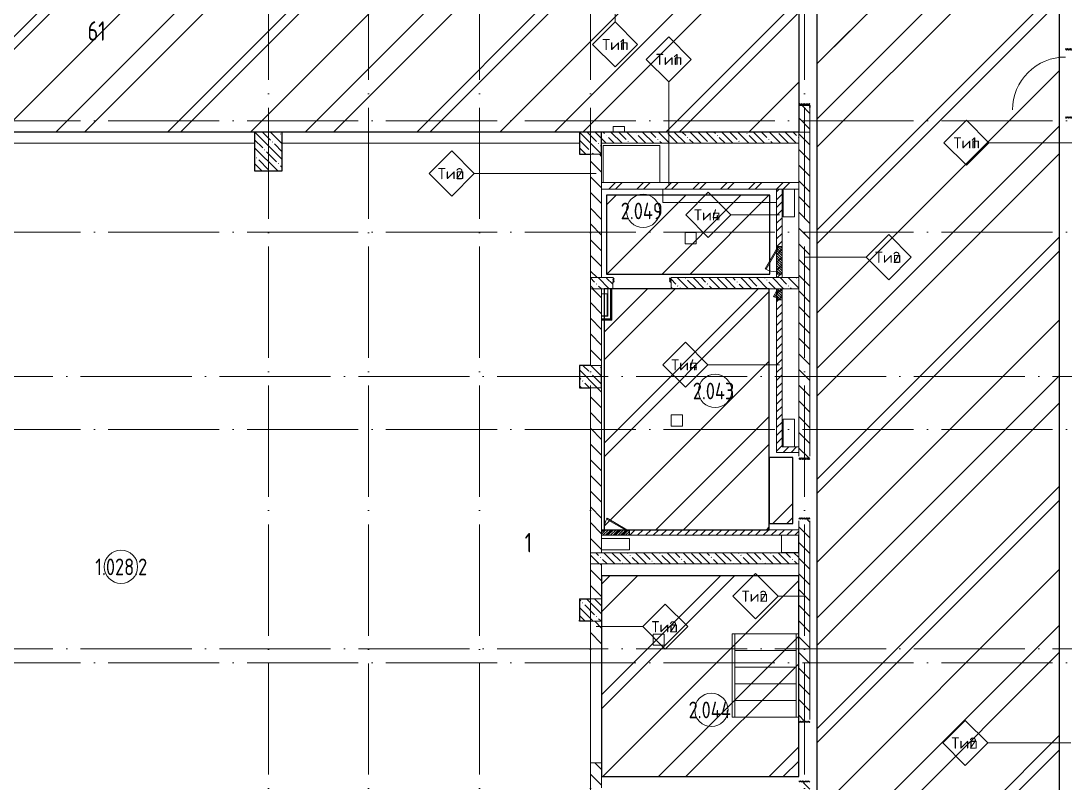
# Model space of a CAD drawing. Header units: millimetres. Extents: x -68946 to 690821, y -552984 to 293768.
# Drawn here: x 154953 to 173754, y -87375 to -73660 of the extents above; entities that cross this region are included whole.
import ezdxf

# ---------------------------------------------------------------- set-up
doc = ezdxf.new("R2010")
doc.units = ezdxf.units.MM
for name, pattern in [('ADSK_Линия сетки', [2500, 2000, -250, 0, -250]), ('ADSK_Невидимые', [500, 300, -200]), ('ADSK_Скрыто', [600, 300, -300])]:
    doc.linetypes.add(name, pattern=pattern)
for name, color, linetype, lineweight in [('1.2) Стяжка 6 вып.', 30, 'Continuous', 30), ('1.3) Звуко-изол           6 вып.', 90, 'Continuous', 30), ('1.4) Стяжка 6 вып.', 30, 'Continuous', 30), ('A-AREA-____-IDEN', 250, 'Continuous', 9), ('A-DETL-____-HDLN', 250, 'ADSK_Невидимые', 9), ('A-DETL-GENF-OTLN', 250, 'Continuous', 5), ('A-DOOR-____-MCUT', 250, 'Continuous', 5), ('A-DOOR-____-OTLN', 250, 'Continuous', 5), ('A-FLOR-____-OTLN', 250, 'Continuous', 9), ('A-WALL-____-IDEN', 250, 'Continuous', 9), ('A-WALL-____-MCUT', 250, 'Continuous', 13), ('A-WALL-____-PATT', 250, 'Continuous', 13), ('A-WALL-FNSH-MCUT', 250, 'Continuous', 13), ('G-____-____-SYMB', 250, 'ADSK_Скрыто', 9), ('I-WALL-____-OTLN', 250, 'Continuous', 9), ('S-COLS-____-MCUT', 250, 'Continuous', 25), ('S-COLS-____-OTLN', 250, 'Continuous', 9), ('S-GRID-____-OTLN', 250, 'Continuous', 9), ('S-STRS-____-OTLN', 250, 'Continuous', 5)]:
    doc.layers.add(name, color=color, linetype=linetype, lineweight=lineweight)
doc.styles.add('GOST Common_2', font='', dxfattribs={"width": 0.8, "height": 350})
doc.styles.add('ISOCPEUR', font='isocpeur.ttf', dxfattribs={"width": 0.8, "height": 100})
doc.styles.add('ISOCPEUR_3', font='isocpeur.ttf', dxfattribs={"height": 250})
doc.styles.get('GOST Common_2').set_extended_font_data('GOST Common')
pattern_1 = [(135, (28708.77, -120984.93), (-141.42136, -141.42136), [])]
pattern_2 = [(135, (1751.41, 164.685), (-14.14214, -14.14214), []), (225, (1751.41, 164.685), (14.14214, -14.14214), [])]
pattern_3 = [(45, (-371.384, 164.685), (-14.1421, 14.1421), []), (135, (-371.384, 164.685), (-14.1421, -14.1421), [])]
pattern_4 = [(135, (28708.77, -120984.93), (-142.5612, -142.5612), []), (135, (28851.33, -120984.93), (-142.5612, -142.5612), [252.016, -50.403, 3.353, -47.05])]
pattern_5 = [(45, (28708.77, -120984.93), (-70.71068, 70.71068), [])]
pattern_6 = [(45, (125, 0), (-22.6274, 22.6274), [])]

# ---------------------------------------------------------------- blocks, each defined once
blk = doc.blocks.new('Дверь_СКБ_1Ст_Фрамуга1 - Н_ВВ-9_1250x2600h_Лаборантская-42097379-АР1_Кладочный план 2 этажа С2и3')
at = {"layer": 'A-DOOR-____-OTLN'}
h = blk.add_hatch(dxfattribs=at)
h.set_pattern_fill('FP_9', color=256, style=0, pattern_type=2)
h.set_pattern_definition([(45, (-446.384, 164.685), (-14.1421, 14.1421), []), (135, (-446.384, 164.685), (-14.1421, -14.1421), [])])
h.paths.add_polyline_path([(-612, -100), (-587, -100), (-587, 100), (-612, 100)])
h = blk.add_hatch(dxfattribs=at)
h.set_pattern_fill('FP_8', color=256, style=0, pattern_type=2)
h.set_pattern_definition([(135, (1676.41, 164.685), (-14.14214, -14.14214), []), (225, (1676.41, 164.685), (14.14214, -14.14214), [])])
h.paths.add_polyline_path([(613, -100), (638, -100), (638, 100), (613, 100)])
at = {"layer": 'A-DOOR-____-OTLN', "color": 255}
blk.add_arc((-463, 100), 950, 360, 90, dxfattribs=at)
blk = doc.blocks.new('Дверь_СКБ_2Ст_Внутренняя1 - Н_ВВ-10_2_2200x2600h_Фрамуга сверху 2 EIW 15-42979487-АР1_Кладочный план 2 этажа С2и3')
at = {"layer": 'A-DOOR-____-OTLN'}
h = blk.add_hatch(dxfattribs=at)
h.set_pattern_fill('FP_7', color=256, style=0, pattern_type=2)
h.set_pattern_definition([(45, (-921.384, 164.685), (-14.1421, 14.1421), []), (135, (-921.384, 164.685), (-14.1421, -14.1421), [])])
h.paths.add_polyline_path([(-1062.5, 100), (-1087.5, 100), (-1087.5, -100), (-1062.5, -100)])
h = blk.add_hatch(dxfattribs=at)
h.set_pattern_fill('FP_6', color=256, style=0, pattern_type=2)
h.set_pattern_definition([(135, (1201.41, 164.685), (-14.1421, -14.1421), []), (225, (1201.41, 164.685), (14.1421, -14.1421), [])])
h.paths.add_polyline_path([(1112.5, -100), (1112.5, 100), (1087.5, 100), (1087.5, -100)])
blk = doc.blocks.new('Дверь_СКБ_1Ст_Внутренняя - Д-8_1л_1100x2100h_Кабинет директора_ Канцелярия_ Бухгалтерия_ Кабинеты заместителей директора_ Кабинет организатора внеклассной и внешкольной работы-42637167-АР1_Кладочный план 2 этажа С2и3')
at = {"layer": 'A-DOOR-____-OTLN'}
h = blk.add_hatch(dxfattribs=at)
h.set_pattern_fill('FP_20', color=256, style=0, pattern_type=2)
h.set_pattern_definition(pattern_3)
h.paths.add_polyline_path([(-512.5, 100), (-537.5, 100), (-537.5, -100), (-512.5, -100)])
h = blk.add_hatch(dxfattribs=at)
h.set_pattern_fill('FP_19', color=256, style=0, pattern_type=2)
h.set_pattern_definition(pattern_2)
h.paths.add_polyline_path([(562.5, -100), (562.5, 100), (537.5, 100), (537.5, -100)])
blk = doc.blocks.new('Дверь_СКБ_1Ст_Внутренняя - Д-3л_1100x2100h_С_У_ Душ-42631068-АР1_Кладочный план 2 этажа С2и3')
at = {"layer": 'A-DOOR-____-OTLN'}
h = blk.add_hatch(dxfattribs=at)
h.set_pattern_fill('FP_20', color=256, style=0, pattern_type=2)
h.set_pattern_definition(pattern_3)
h.paths.add_polyline_path([(-512.5, 100), (-537.5, 100), (-537.5, -100), (-512.5, -100)])
h = blk.add_hatch(dxfattribs=at)
h.set_pattern_fill('FP_19', color=256, style=0, pattern_type=2)
h.set_pattern_definition(pattern_2)
h.paths.add_polyline_path([(562.5, -100), (562.5, 100), (537.5, 100), (537.5, -100)])
blk = doc.blocks.new('Дверь_СКБ_1Ст - Д-19п_1050x2100h_С_У персонала_ ПУИ-39094330-АР1_Кладочный план 2 этажа С2и3')
at = {"layer": 'A-DOOR-____-OTLN'}
h = blk.add_hatch(dxfattribs=at)
h.set_pattern_fill('FP_26', color=256, style=0, pattern_type=2)
h.set_pattern_definition([(45, (-346.384, 164.685), (-14.1421, 14.1421), []), (135, (-346.384, 164.685), (-14.1421, -14.1421), [])])
h.paths.add_polyline_path([(-487.5, 20), (-487.5, 100), (-512.5, 100), (-512.5, 20)])
h = blk.add_hatch(dxfattribs=at)
h.set_pattern_fill('FP_25', color=256, style=0, pattern_type=2)
h.set_pattern_definition([(135, (1776.41, 164.685), (-14.14214, -14.14214), []), (225, (1776.41, 164.685), (14.14214, -14.14214), [])])
h.paths.add_polyline_path([(537.5, 20), (537.5, 100), (512.5, 100), (512.5, 20)])
blk = doc.blocks.new('BSC_Колонна _Прямоугольная - 500x700-V33-АР1_Кладочный план 2 этажа С2и3')
at = {"layer": 'S-COLS-____-OTLN', "lineweight": 5}
h = blk.add_hatch(dxfattribs=at)
h.set_pattern_fill('FP_75', color=256, style=0, pattern_type=2)
h.set_pattern_definition([(135, (-130699.98, -44975), (-142.56192, -142.56192), []), (135, (-130557.42, -44975), (-142.56192, -142.56192), [252.016, -50.403, 3.353, -47.05])])
h.paths.add_polyline_path([(-250, -350), (250, -350), (250, 350), (-250, 350), (-250, -129)])
at = {"layer": 'S-COLS-____-MCUT'}
for p, q in [((250, 350), (-250, 350)), ((-250, 350), (-250, -350)), ((250, -350), (250, 350)), ((-250, -350), (250, -350))]:
    blk.add_line(p, q, dxfattribs=at)
blk = doc.blocks.new('ADSK_КолоннаНесущая_Швеллер_Гнутый_ГОСТ 8278-83 - 200х50х4_таб_1 2-V46-АР1_Кладочный план 2 этажа С2и3')
at = {"layer": 'S-COLS-____-MCUT'}
for p, q in [((-6, -90), (-6, 90)), ((0, 96), (40, 96)), ((40, 100), (20, 100)), ((40, 96), (40, 100)), ((40, -96), (0, -96)), ((20, -100), (40, -100)), ((40, -100), (40, -96))]:
    blk.add_line(p, q, dxfattribs=at)
for centre, radius, start, end in [((0, 90), 10, 90, 179.9936), ((0, 90), 6, 90, 180), ((0, -90), 10, 180.0064, 270), ((0, -90), 6, 180, 270)]:
    blk.add_arc(centre, radius, start, end, dxfattribs=at)
blk = doc.blocks.new('АР_Люк - ЛРС_ВК_500х400_наружный_NCS S 1000-N-42736189-АР1_Кладочный план 2 этажа С2и3')
at = {"layer": 'A-DOOR-____-OTLN'}
h = blk.add_hatch(dxfattribs=at)
h.set_pattern_fill('FP_88', color=256, style=0, pattern_type=2)
h.set_pattern_definition(pattern_6)
h.paths.add_polyline_path([(375, 50), (-125, 50), (-125, -50), (375, -50)])
at = {"layer": 'A-DETL-GENF-OTLN'}
for p, q in [((375, 50), (-125, 50)), ((-125, 50), (-125, -50)), ((375, -50), (375, 50)), ((-125, -50), (375, -50))]:
    blk.add_line(p, q, dxfattribs=at)
at = {"layer": 'A-DOOR-____-MCUT'}
for p, q in [((-25, 255), (-35, 238)), ((-35, 238), (320, 33)), ((330, 50), (-25, 255)), ((-80, 50), (-115, 50)), ((-115, 50), (-115, 30)), ((-115, 30), (-80, 30)), ((-80, 30), (-80, 50)), ((320, 33), (330, 50)), ((365, 50), (330, 50)), ((330, 50), (330, 30)), ((330, 30), (365, 30)), ((365, 30), (365, 50))]:
    blk.add_line(p, q, dxfattribs=at)
blk.add_arc((330, 50), 410, 150, 180, dxfattribs=at)
blk = doc.blocks.new('АР_Люк - ЛРС_ВК_200х200_внутренний_RAL 9006-42740955-АР1_Кладочный план 2 этажа С2и3')
at = {"layer": 'A-DOOR-____-OTLN'}
h = blk.add_hatch(dxfattribs=at)
h.set_pattern_fill('FP_88', color=256, style=0, pattern_type=2)
h.set_pattern_definition(pattern_6)
h.paths.add_polyline_path([(25, -50), (225, -50), (225, 50), (25, 50)])
at = {"layer": 'A-DETL-GENF-OTLN'}
for p, q in [((225, 50), (25, 50)), ((25, 50), (25, -50)), ((225, -50), (225, 50)), ((25, -50), (225, -50))]:
    blk.add_line(p, q, dxfattribs=at)
at = {"layer": 'A-DOOR-____-MCUT'}
for p, q in [((70, 50), (35, 50)), ((35, 50), (35, 30)), ((35, 30), (70, 30)), ((70, 30), (70, 50)), ((85, 105), (75, 88)), ((75, 88), (170, 33)), ((180, 50), (85, 105)), ((170, 33), (180, 50)), ((215, 50), (180, 50)), ((180, 50), (180, 30)), ((180, 30), (215, 30)), ((215, 30), (215, 50))]:
    blk.add_line(p, q, dxfattribs=at)
blk.add_arc((180, 50), 110, 150, 180, dxfattribs=at)
blk = doc.blocks.new('AAR_СКБ_Марка_Помещения_мал - Номер-28977439-АР1_Кладочный план 2 этажа С2и3')
at = {"layer": 'A-AREA-____-IDEN'}
blk.add_circle((-0.03, 0), 3, dxfattribs=at)
blk = doc.blocks.new('ADSK_Марка_Стена - Типоразмер_ADSK_Марка-30564887-АР1_Кладочный план 2 этажа С2и3')
at = {"layer": 'A-WALL-____-IDEN'}
for p, q in [((-0.16, 4.37), (-4.21, 0.31)), ((3.9, 0.31), (-0.16, 4.37)), ((-4.21, 0.31), (-0.16, -3.74)), ((-0.16, -3.74), (3.9, 0.31))]:
    blk.add_line(p, q, dxfattribs=at)

msp = doc.modelspace()

# ---------------------------------------------------------------- hatches: boundary and pattern name
at = {"layer": '1.2) Стяжка 6 вып.', "lineweight": 30}
h = msp.add_hatch(dxfattribs=at)
h.set_pattern_fill('ANSI31', color=256, scale=333)
h.paths.add_polyline_path([(169291.2284, -96259.1767), (165508.7722, -96259.1767), (165508.7722, -93602.6434), (169291.2284, -93602.6434), (169291.2284, -62334.9342), (173645.6397, -62334.9342), (173645.6397, -120759.9342), (169291.2284, -120759.9342), (169291.2284, -110384.8106), (165558.7722, -110384.8106), (165558.7722, -108329.9376), (169291.2284, -108329.9376)])
h = msp.add_hatch(dxfattribs=at)
h.set_pattern_fill('ANSI31', color=256, scale=333)
h.paths.add_polyline_path([(155629.7509, -71934.9336), (168958.7722, -71934.9336), (168958.7722, -75659.9657), (147230.0103, -75659.9657), (147230.0103, -84239.859), (138028.7728, -84239.859), (138028.7728, -71934.9336), (147230.0103, -71934.9336), (152858.7718, -71934.9336), (152858.7718, -66214.9336), (155629.7509, -66214.9336)])
h = msp.add_hatch(dxfattribs=at)
h.set_pattern_fill('ANSI31', color=256, scale=333)
h.paths.add_polyline_path([(165498.0394, -78214.2718), (168435.3416, -78214.2718), (168435.3416, -76797.2565), (165498.0394, -76797.2565)], flags=17)
h = msp.add_hatch(dxfattribs=at)
h.set_pattern_fill('ANSI31', color=256, scale=333)
h.paths.add_polyline_path([(165453.7722, -82814.9859), (168425.5463, -82814.9859), (168425.5463, -78479.9336), (165453.7722, -78479.9336)], flags=17)
h = msp.add_hatch(dxfattribs=at)
h.set_pattern_fill('ANSI31', color=256, scale=333)
h.paths.add_polyline_path([(168425.5463, -82702.7952), (168851.6325, -82702.7952), (168851.6325, -81518.6086), (168425.5463, -81518.6086)], flags=17)
h = msp.add_hatch(dxfattribs=at)
h.set_pattern_fill('ANSI31', color=256, scale=333)
h.paths.add_polyline_path([(165408.7722, -87258.737), (168958.7722, -87258.737), (168958.7722, -83647.8025), (165408.7722, -83647.8025)])
at = {"layer": '1.3) Звуко-изол           6 вып.', "lineweight": 30}
h = msp.add_hatch(dxfattribs=at)
h.set_pattern_fill('ANSI31', color=256, scale=500)
h.paths.add_polyline_path([(169291.2284, -96259.1767), (165508.7722, -96259.1767), (165508.7722, -93602.6434), (169291.2284, -93602.6434), (169291.2284, -62334.9342), (173645.6397, -62334.9342), (173645.6397, -120759.9342), (169291.2284, -120759.9342), (169291.2284, -110384.8106), (165558.7722, -110384.8106), (165558.7722, -108329.9376), (169291.2284, -108329.9376)])
h = msp.add_hatch(dxfattribs=at)
h.set_pattern_fill('ANSI31', color=256, scale=500)
h.paths.add_polyline_path([(155629.7509, -71934.9336), (168958.7722, -71934.9336), (168958.7722, -75659.9657), (147230.0103, -75659.9657), (147230.0103, -84239.859), (138028.7728, -84239.859), (138028.7728, -71934.9336), (147230.0103, -71934.9336), (152858.7718, -71934.9336), (152858.7718, -66214.9336), (155629.7509, -66214.9336)])
h = msp.add_hatch(dxfattribs=at)
h.set_pattern_fill('ANSI31', color=256, scale=500)
h.paths.add_polyline_path([(165498.0394, -78214.2718), (168435.3416, -78214.2718), (168435.3416, -76797.2565), (165498.0394, -76797.2565)], flags=17)
h = msp.add_hatch(dxfattribs=at)
h.set_pattern_fill('ANSI31', color=256, scale=500)
h.paths.add_polyline_path([(165453.7722, -82814.9859), (168425.5463, -82814.9859), (168425.5463, -78479.9336), (165453.7722, -78479.9336)], flags=17)
h = msp.add_hatch(dxfattribs=at)
h.set_pattern_fill('ANSI31', color=256, scale=500)
h.paths.add_polyline_path([(168425.5463, -82702.7952), (168851.6325, -82702.7952), (168851.6325, -81518.6086), (168425.5463, -81518.6086)], flags=17)
h = msp.add_hatch(dxfattribs=at)
h.set_pattern_fill('ANSI31', color=256, scale=500)
h.paths.add_polyline_path([(165408.7722, -87258.737), (168958.7722, -87258.737), (168958.7722, -83647.8025), (165408.7722, -83647.8025)])
at = {"layer": '1.4) Стяжка 6 вып.', "lineweight": 30}
h = msp.add_hatch(dxfattribs=at)
h.set_pattern_fill('ANSI32', color=256, scale=333)
h.paths.add_polyline_path([(169291.2284, -96259.1767), (165508.7722, -96259.1767), (165508.7722, -93602.6434), (169291.2284, -93602.6434), (169291.2284, -62334.9342), (173645.6397, -62334.9342), (173645.6397, -120759.9342), (169291.2284, -120759.9342), (169291.2284, -110384.8106), (165558.7722, -110384.8106), (165558.7722, -108329.9376), (169291.2284, -108329.9376)])
h = msp.add_hatch(dxfattribs=at)
h.set_pattern_fill('ANSI32', color=256, scale=333)
h.paths.add_polyline_path([(155629.7509, -71934.9336), (168958.7722, -71934.9336), (168958.7722, -75659.9657), (147230.0103, -75659.9657), (147230.0103, -84239.859), (138028.7728, -84239.859), (138028.7728, -71934.9336), (147230.0103, -71934.9336), (152858.7718, -71934.9336), (152858.7718, -66214.9336), (155629.7509, -66214.9336)])
h = msp.add_hatch(dxfattribs=at)
h.set_pattern_fill('ANSI31', color=256, scale=333)
h.paths.add_polyline_path([(165498.0394, -78214.2718), (168435.3416, -78214.2718), (168435.3416, -76797.2565), (165498.0394, -76797.2565)], flags=17)
h = msp.add_hatch(dxfattribs=at)
h.set_pattern_fill('ANSI32', color=256, scale=333)
h.paths.add_polyline_path([(165453.7722, -82814.9859), (168425.5463, -82814.9859), (168425.5463, -78479.9336), (165453.7722, -78479.9336)], flags=17)
h = msp.add_hatch(dxfattribs=at)
h.set_pattern_fill('ANSI32', color=256, scale=333)
h.paths.add_polyline_path([(168425.5463, -82702.7952), (168851.6325, -82702.7952), (168851.6325, -81518.6086), (168425.5463, -81518.6086)], flags=17)
h = msp.add_hatch(dxfattribs=at)
h.set_pattern_fill('ANSI32', color=256, scale=333)
h.paths.add_polyline_path([(165408.7722, -87258.737), (168958.7722, -87258.737), (168958.7722, -83647.8025), (165408.7722, -83647.8025)])
at = {"layer": 'A-WALL-____-PATT', "lineweight": 15}
h = msp.add_hatch(dxfattribs=at)
h.set_pattern_fill('FP_1', color=256, style=0, pattern_type=2)
h.set_pattern_definition(pattern_1)
h.paths.add_polyline_path([(169158.7722, -75659.9657), (169158.7722, -75169.9347), (168958.7722, -75169.9347), (168958.7722, -75659.9657)])
h.paths.add_polyline_path([(168958.7722, -72969.9347), (169158.7722, -72969.9347), (169158.7722, -72499.4336), (168958.7722, -72499.4336), (168958.7722, -72939.9347)])
h = msp.add_hatch(dxfattribs=at)
h.set_pattern_fill('FP_40', color=256, style=0, pattern_type=2)
h.set_pattern_definition(pattern_4)
h.paths.add_polyline_path([(168872.6127, -75859.9657), (168958.7722, -75859.9657), (168958.7722, -75659.9657), (165408.7722, -75659.9657), (165408.7722, -75859.9657), (168516.4945, -75859.9657)])
h = msp.add_hatch(dxfattribs=at)
h.set_pattern_fill('FP_1', color=256, style=0, pattern_type=2)
h.set_pattern_definition(pattern_1)
h.paths.add_polyline_path([(169038.7722, -87659.9663), (169158.7722, -87659.9663), (169158.7722, -87359.9663), (168958.7722, -87359.9663), (168958.7722, -87659.9663)])
h.paths.add_polyline_path([(169158.7722, -86259.9663), (169158.7722, -82624.9351), (168958.7722, -82624.9351), (168958.7722, -86259.9663)])
h.paths.add_polyline_path([(169158.7722, -81524.9351), (169158.7722, -75659.9657), (168958.7722, -75659.9657), (168958.7722, -81524.9351)])
h = msp.add_hatch(dxfattribs=at)
h.set_pattern_fill('FP_1', color=256, style=0, pattern_type=2)
h.set_pattern_definition(pattern_1)
h.paths.add_polyline_path([(165208.7722, -78279.9336), (165408.7722, -78279.9336), (165408.7722, -76059.9342), (165208.7722, -76059.9342), (165208.7722, -78154.8494)])
h = msp.add_hatch(dxfattribs=at)
h.set_pattern_fill('FP_12', color=256, style=0, pattern_type=2)
h.set_pattern_definition([(45, (28708.77, -120984.93), (-251.4472, 251.4472), []), (45, (28708.77, -120603.93), (-251.4472, 251.4472), [])])
h.paths.add_polyline_path([(168658.7722, -76686.9347), (168958.7722, -76686.9347), (168958.7722, -76566.9347), (165408.7722, -76566.9347), (165408.7722, -76686.9347), (168558.7722, -76686.9347)])
h = msp.add_hatch(dxfattribs=at)
h.set_pattern_fill('FP_16', color=94, style=0, pattern_type=2)
h.set_pattern_definition(pattern_5)
h.paths.add_polyline_path([(168558.7722, -78279.9336), (168658.7722, -78279.9336), (168658.7722, -76686.9347), (168558.7722, -76686.9347), (168558.7722, -77729.9336), (168578.7722, -77729.9336), (168578.7722, -77764.9336), (168558.7722, -77764.9336), (168576.0928, -77774.9336), (168558.7722, -77804.9336), (168558.7722, -78174.9336), (168578.7722, -78174.9336), (168578.7722, -78209.9336), (168558.7722, -78209.9336), (168558.7722, -78219.9336)])
h = msp.add_hatch(dxfattribs=at)
h.set_pattern_fill('FP_40', color=256, style=0, pattern_type=2)
h.set_pattern_definition(pattern_4)
h.paths.add_polyline_path([(167804.2581, -78479.9336), (168958.7722, -78479.9336), (168958.7722, -78279.9336), (166658.7722, -78279.9336), (166658.7722, -78479.9336)])
h.paths.add_polyline_path([(165608.7722, -78479.9336), (165608.7722, -78279.9336), (165208.7722, -78279.9336), (165208.7722, -78479.9336)])
h = msp.add_hatch(dxfattribs=at)
h.set_pattern_fill('FP_1', color=256, style=0, pattern_type=2)
h.set_pattern_definition(pattern_1)
h.paths.add_polyline_path([(165408.7722, -83229.7833), (165408.7722, -80259.9342), (165208.7722, -80259.9342), (165208.7722, -83229.7833)])
h.paths.add_polyline_path([(165408.7722, -79859.9342), (165408.7722, -78479.9336), (165208.7722, -78479.9336), (165208.7722, -79859.9342)])
h = msp.add_hatch(dxfattribs=at)
h.set_pattern_fill('FP_16', color=94, style=0, pattern_type=2)
h.set_pattern_definition(pattern_5)
h.paths.add_polyline_path([(168658.7722, -81324.9351), (168658.7722, -78479.9336), (168558.7722, -78479.9336), (168558.7722, -78489.9336), (168578.7722, -78489.9336), (168578.7722, -78524.9336), (168558.7722, -78524.9336), (168576.0928, -78534.9336), (168558.7722, -78564.9336), (168558.7722, -78634.9336), (168578.7722, -78634.9336), (168578.7722, -78669.9336), (168558.7722, -78669.9336), (168558.7722, -81324.9351)])
h = msp.add_hatch(dxfattribs=at)
h.set_pattern_fill('FP_16', color=94, style=0, pattern_type=2)
h.set_pattern_definition(pattern_5)
h.paths.add_polyline_path([(168558.7722, -81424.9351), (168958.7722, -81424.9351), (168958.7722, -81324.9351), (168558.7722, -81324.9351)])
h = msp.add_hatch(dxfattribs=at)
h.set_pattern_fill('FP_16', color=94, style=0, pattern_type=2)
h.set_pattern_definition(pattern_5)
h.paths.add_polyline_path([(165418.7722, -82914.9859), (168958.7722, -82914.9859), (168958.7722, -82814.9859), (165898.7722, -82814.9859), (165898.7722, -82834.9859), (165863.7722, -82834.9859), (165863.7722, -82814.9859), (165853.7722, -82832.3064), (165823.7722, -82814.9859), (165453.7722, -82814.9859), (165453.7722, -82834.9859), (165418.7722, -82834.9859), (165418.7722, -82814.9859), (165408.7722, -82814.9859), (165408.7722, -82914.9859)])
h = msp.add_hatch(dxfattribs=at)
h.set_pattern_fill('FP_40', color=256, style=0, pattern_type=2)
h.set_pattern_definition(pattern_4)
h.paths.add_polyline_path([(165208.7722, -83429.7833), (168958.7722, -83429.7833), (168958.7722, -83229.7833), (165208.7722, -83229.7833)])
h = msp.add_hatch(dxfattribs=at)
h.set_pattern_fill('FP_1', color=256, style=0, pattern_type=2)
h.set_pattern_definition(pattern_1)
h.paths.add_polyline_path([(165208.7722, -84059.9342), (165408.7722, -84059.9342), (165408.7722, -83429.7833), (165208.7722, -83429.7833)])
h = msp.add_hatch(dxfattribs=at)
h.set_pattern_fill('FP_1', color=256, style=0, pattern_type=2)
h.set_pattern_definition(pattern_1)
h.paths.add_polyline_path([(165208.7722, -87459.9663), (165408.7722, -87459.9663), (165408.7722, -87009.7833), (165208.7722, -87009.7833)])
h.paths.add_polyline_path([(165408.7722, -84959.7833), (165408.7722, -84459.9342), (165208.7722, -84459.9342), (165208.7722, -84959.7833)])
at = {"layer": 'S-COLS-____-OTLN', "lineweight": 5}
h = msp.add_hatch(dxfattribs=at)
h.set_pattern_fill('FP_40', color=256, style=0, pattern_type=2)
h.set_pattern_definition(pattern_4)
h.paths.add_polyline_path([(165008.7503, -76059.9342), (165408.7503, -76059.9342), (165408.7503, -75659.9342), (165008.7503, -75659.9342)])
h = msp.add_hatch(dxfattribs=at)
h.set_pattern_fill('FP_40', color=256, style=0, pattern_type=2)
h.set_pattern_definition(pattern_4)
h.paths.add_polyline_path([(165408.7503, -80259.9342), (165408.7503, -79859.9342), (165008.7503, -79859.9342), (165008.7503, -80259.9342), (165208.7722, -80259.9342)])
h = msp.add_hatch(dxfattribs=at)
h.set_pattern_fill('FP_40', color=256, style=0, pattern_type=2)
h.set_pattern_definition(pattern_4)
h.paths.add_polyline_path([(165008.7503, -84444.6256), (165408.7503, -84444.6256), (165408.7503, -84059.9342), (165008.7503, -84059.9342), (165008.7503, -84202.7926)])
h = msp.add_hatch(dxfattribs=at)
h.set_pattern_fill('FP_40', color=256, style=0, pattern_type=2)
h.set_pattern_definition(pattern_4)
h.paths.add_polyline_path([(165208.7722, -84459.9342), (165408.7503, -84459.9342), (165408.7503, -84444.6256), (165008.7503, -84444.6256), (165008.7503, -84459.9342)])

# ---------------------------------------------------------------- linework, layer by layer
at = {"layer": '1.2) Стяжка 6 вып.', "lineweight": 30}
for points in [[(169291.2284, -110384.8106), (165558.7722, -110384.8106), (165558.7722, -108329.9376), (169291.2284, -108329.9376), (169291.2284, -96259.1767), (165508.7722, -96259.1767), (165508.7722, -93602.6434), (169291.2284, -93602.6434), (169291.2284, -62334.9342), (173645.6397, -62334.9342), (173645.6397, -120759.9342), (169291.2284, -120759.9342)], [(155629.7509, -71934.9336), (168958.7722, -71934.9336), (168958.7722, -75659.9657), (147230.0103, -75659.9657), (147230.0103, -84239.859), (138028.7728, -84239.859), (138028.7728, -71934.9336), (147230.0103, -71934.9336), (152858.7718, -71934.9336), (152858.7718, -66214.9336), (155629.7509, -66214.9336)], [(165498.0394, -78214.2718), (168435.3416, -78214.2718), (168435.3416, -76797.2565), (165498.0394, -76797.2565)], [(165453.7722, -82814.9859), (168425.5463, -82814.9859), (168425.5463, -78479.9336), (165453.7722, -78479.9336)], [(168425.5463, -82702.7952), (168851.6325, -82702.7952), (168851.6325, -81518.6086), (168425.5463, -81518.6086)], [(165408.7722, -87258.737), (168958.7722, -87258.737), (168958.7722, -83647.8025), (165408.7722, -83647.8025)]]:
    msp.add_lwpolyline(points, close=True, dxfattribs=at)
at = {"layer": 'A-DETL-____-HDLN'}
for p, q in [((166333.7722, -84894.9342), (166333.7722, -84694.9342)), ((166333.7722, -84694.9342), (166533.7722, -84694.9342)), ((166533.7722, -84694.9342), (166533.7722, -84894.9342)), ((166533.7722, -84894.9342), (166333.7722, -84894.9342))]:
    msp.add_line(p, q, dxfattribs=at)
at = {"layer": 'A-FLOR-____-OTLN'}
for p, q in [((165618.7732, -75659.9342), (165618.7732, -75559.9342)), ((165618.7732, -75559.9342), (165818.7732, -75559.9342)), ((165818.7732, -75559.9342), (165818.7732, -75659.9342)), ((153658.7503, -75859.9663), (159158.7503, -75859.9663)), ((159658.7503, -75859.9663), (165008.7503, -75859.9663)), ((165435.5008, -76566.9347), (165435.5008, -75899.9859)), ((165435.5008, -75899.9859), (166455.5008, -75899.9859)), ((166455.5008, -75899.9859), (166455.5008, -76566.9347)), ((166513.7454, -76926.9347), (166513.7454, -76686.9347)), ((168678.7509, -77186.9347), (168678.7509, -76686.9347)), ((168878.7509, -76686.9347), (168878.7509, -77186.9347)), ((168558.7722, -76926.9347), (166513.7454, -76926.9347)), ((168878.7509, -77186.9347), (168678.7509, -77186.9347)), ((166913.7722, -77669.9342), (166913.7722, -77469.9342)), ((166913.7722, -77469.9342), (167113.7722, -77469.9342)), ((167113.7722, -77469.9342), (167113.7722, -77669.9342)), ((167113.7722, -77669.9342), (166913.7722, -77669.9342)), ((165408.7732, -78569.9342), (165508.7732, -78569.9342)), ((165508.7732, -78569.9342), (165508.7732, -78969.9342)), ((165508.7732, -78969.9342), (165408.7732, -78969.9342)), ((166663.7722, -80949.9117), (166663.7722, -80749.9117)), ((166663.7722, -80749.9117), (166863.7722, -80749.9117)), ((166863.7722, -80749.9117), (166863.7722, -80949.9117)), ((168678.7722, -81324.9342), (168678.7722, -80824.9342)), ((168678.7722, -80824.9342), (168878.7722, -80824.9342)), ((168878.7722, -80824.9342), (168878.7722, -81324.9342)), ((166863.7722, -80949.9117), (166663.7722, -80949.9117)), ((165408.7722, -82974.9342), (165908.7722, -82974.9342)), ((165908.7722, -82974.9342), (165908.7722, -83174.9342)), ((168645.5008, -83224.9859), (168645.5008, -82914.9859)), ((168955.5008, -82914.9859), (168955.5008, -83224.9859)), ((165908.7722, -83174.9342), (165408.7722, -83174.9342)), ((168955.5008, -83224.9859), (168645.5008, -83224.9859))]:
    msp.add_line(p, q, dxfattribs=at)
at = {"layer": 'A-WALL-____-IDEN'}
for p, q in [((165650.9121, -72439.4336), (165650.9121, -73678.1836)), ((166616.5066, -76626.9347), (166616.5066, -74757.2748)), ((173883.7722, -75853.4595), (172383.0732, -75853.4595)), ((165308.7722, -76406.507), (163115.0675, -76406.507)), ((168608.7722, -77149.6126), (167733.4865, -77149.6126)), ((169058.7722, -77912.0254), (170172.4618, -77912.0254)), ((168608.7722, -79847.6918), (167323.1472, -79847.6918)), ((169058.7722, -84010.911), (168584.581, -84010.911)), ((165308.7722, -84559.5469), (166150.2796, -84559.5469)), ((173858.7722, -86652.0936), (172360.6344, -86652.0936))]:
    msp.add_line(p, q, dxfattribs=at)
at = {"layer": 'A-WALL-____-MCUT', "color": 7, "lineweight": 15}
for p, q in [((168958.7722, -75199.9347), (168958.7722, -81494.9351)), ((169158.7722, -81494.9351), (169158.7722, -75199.9347)), ((168958.7722, -75659.9657), (165408.7722, -75659.9657)), ((165408.7722, -75659.9657), (165408.7722, -75859.9657)), ((168958.7722, -75859.9657), (168958.7722, -75659.9657)), ((168958.7722, -75659.9657), (169158.7722, -75659.9657)), ((165408.7722, -75859.9657), (168958.7722, -75859.9657)), ((165208.7722, -76059.9342), (165208.7722, -79859.9342)), ((165408.7722, -78279.9336), (165408.7722, -76059.9342)), ((168958.7722, -76566.9347), (165408.7722, -76566.9347)), ((165408.7722, -76686.9347), (168558.7722, -76686.9347)), ((168658.7722, -76686.9347), (168958.7722, -76686.9347)), ((168958.7722, -76686.9347), (168958.7722, -76566.9347)), ((165608.7722, -78279.9336), (165208.7722, -78279.9336)), ((165608.7722, -78479.9336), (165608.7722, -78359.9336)), ((168958.7722, -78279.9336), (166658.7722, -78279.9336)), ((166658.7722, -78359.9336), (166658.7722, -78479.9336)), ((165208.7722, -78479.9336), (165608.7722, -78479.9336)), ((165408.7722, -79859.9342), (165408.7722, -78479.9336)), ((166658.7722, -78479.9336), (168958.7722, -78479.9336)), ((165208.7722, -80259.9342), (165208.7722, -84059.9342)), ((165408.7722, -83229.7833), (165408.7722, -80259.9342)), ((168958.7722, -82654.9351), (168958.7722, -86229.9663)), ((169158.7722, -86229.9663), (169158.7722, -82654.9351)), ((168958.7722, -83229.7833), (165208.7722, -83229.7833)), ((165208.7722, -83429.7833), (168958.7722, -83429.7833)), ((165408.7722, -83429.7833), (165408.7722, -84059.9342)), ((165208.7722, -84459.9342), (165208.7722, -84959.7833)), ((165408.7722, -84459.9342), (165408.7722, -84959.7833)), ((165208.7722, -84959.7833), (165408.7722, -84959.7833)), ((165208.7722, -88259.9342), (165208.7722, -87009.7833)), ((165208.7722, -87009.7833), (165408.7722, -87009.7833)), ((165408.7722, -87459.9663), (165408.7722, -87009.7833))]:
    msp.add_line(p, q, dxfattribs=at)
at = {"layer": 'A-WALL-____-MCUT', "lineweight": 15}
for p, q in [((165408.7722, -76059.9342), (165208.7722, -76059.9342)), ((165208.7722, -79859.9342), (165408.7722, -79859.9342)), ((165408.7722, -80259.9342), (165208.7722, -80259.9342)), ((165208.7722, -84059.9342), (165408.7722, -84059.9342)), ((165408.7722, -84459.9342), (165208.7722, -84459.9342))]:
    msp.add_line(p, q, dxfattribs=at)
at = {"layer": 'A-WALL-____-MCUT', "color": 84, "lineweight": 15}
for p, q in [((168558.7722, -76686.9347), (168558.7722, -77729.9336)), ((168658.7722, -78279.9336), (168658.7722, -76686.9347)), ((168558.7722, -77804.9336), (168558.7722, -78174.9336)), ((168558.7722, -78209.9336), (168558.7722, -78279.9336)), ((168558.7722, -78479.9336), (168558.7722, -78489.9336)), ((168558.7722, -78564.9336), (168558.7722, -78634.9336)), ((168658.7722, -81324.9351), (168658.7722, -78479.9336)), ((168558.7722, -78669.9336), (168558.7722, -81424.9351)), ((168958.7722, -81324.9351), (168658.7722, -81324.9351)), ((168558.7722, -81424.9351), (168958.7722, -81424.9351)), ((165418.7722, -82814.9859), (165408.7722, -82814.9859)), ((165823.7722, -82814.9859), (165453.7722, -82814.9859)), ((168958.7722, -82814.9859), (165898.7722, -82814.9859)), ((165408.7722, -82914.9859), (168958.7722, -82914.9859))]:
    msp.add_line(p, q, dxfattribs=at)
at = {"layer": 'A-WALL-____-MCUT', "color": 94, "lineweight": 15}
msp.add_line((168658.7722, -76686.9347), (168558.7722, -76686.9347), dxfattribs=at)
at = {"layer": 'A-WALL-____-MCUT', "color": 30, "lineweight": 15}
for p, q in [((165518.7722, -78479.9336), (165518.7722, -78970.2055)), ((165568.7722, -78479.9336), (165568.7722, -79020.2055)), ((165518.7722, -78970.2055), (165408.7722, -78970.2055)), ((165568.7722, -79020.2055), (165408.7722, -79020.2055))]:
    msp.add_line(p, q, dxfattribs=at)
at = {"layer": 'A-WALL-____-MCUT', "color": 42, "lineweight": 15}
for p, q in [((165581.2722, -78479.9336), (165581.2722, -79032.7055)), ((165581.2722, -79032.7055), (165408.7722, -79032.7055))]:
    msp.add_line(p, q, dxfattribs=at)
at = {"layer": 'A-WALL-FNSH-MCUT', "lineweight": 15}
for p, q in [((165593.7722, -79045.2055), (165593.7722, -78479.9336)), ((165408.7722, -79045.2055), (165593.7722, -79045.2055))]:
    msp.add_line(p, q, dxfattribs=at)
at = {"layer": 'I-WALL-____-OTLN', "lineweight": 15}
for p, q in [((165208.7722, -87009.7833), (165208.7722, -84959.7833)), ((165408.7722, -84959.7833), (165408.7722, -87009.7833))]:
    msp.add_line(p, q, dxfattribs=at)
at = {"layer": 'S-COLS-____-MCUT'}
for p, q in [((165408.7503, -75659.9342), (165008.7503, -75659.9342)), ((165008.7503, -75659.9342), (165008.7503, -76059.9342)), ((165408.7503, -76059.9342), (165408.7503, -75659.9342)), ((165008.7503, -76059.9342), (165208.7722, -76059.9342)), ((165208.7722, -79859.9342), (165008.7503, -79859.9342)), ((165008.7503, -79859.9342), (165008.7503, -80259.9342)), ((165408.7503, -80259.9342), (165408.7503, -79859.9342)), ((165008.7503, -80259.9342), (165208.7722, -80259.9342)), ((165008.7503, -84059.9342), (165008.7503, -84444.6256)), ((165008.7503, -84059.9342), (165208.7722, -84059.9342)), ((165408.7503, -84059.9342), (165408.7503, -84444.6256)), ((165008.7503, -84459.9342), (165008.7503, -84444.6256)), ((165208.7722, -84459.9342), (165008.7503, -84459.9342)), ((165408.7503, -84459.9342), (165408.7503, -84444.6256))]:
    msp.add_line(p, q, dxfattribs=at)
at = {"layer": 'S-COLS-____-OTLN'}
for p, q in [((165208.7722, -76059.9342), (165408.7503, -76059.9342)), ((165408.7503, -79859.9342), (165208.7722, -79859.9342)), ((165208.7722, -80259.9342), (165408.7503, -80259.9342)), ((165208.7722, -84059.9342), (165408.7503, -84059.9342)), ((165408.7503, -84459.9342), (165208.7722, -84459.9342))]:
    msp.add_line(p, q, dxfattribs=at)
at = {"layer": 'S-GRID-____-OTLN', "linetype": 'ADSK_Линия сетки'}
for p, q in [((159408.7722, -124723.7741), (159408.7722, -59782.9296)), ((161208.7722, -124723.7741), (161208.7722, -59782.9296)), ((163208.7722, -124723.7747), (163208.7722, -59782.9296)), ((165208.7722, -124723.7741), (165208.7722, -59782.9296)), ((169058.7722, -124723.7741), (169058.7722, -59782.9296)), ((94022.7944, -75459.9342), (185529.6518, -75459.9342)), ((94022.7944, -77459.9342), (185529.6518, -77459.9342)), ((185529.6518, -80059.9342), (128028.7722, -80059.9342)), ((94022.7944, -81009.9342), (185529.6518, -81009.9342)), ((185529.6518, -84959.9342), (128028.7722, -84959.9342)), ((94022.7944, -85209.9342), (184259.6518, -85209.9342))]:
    msp.add_line(p, q, dxfattribs=at)
at = {"layer": 'S-STRS-____-OTLN'}
for p, q in [((167808.7722, -84689.9347), (167758.7722, -84689.9347)), ((167758.7722, -86189.9347), (167758.7722, -84689.9347)), ((167808.7722, -84989.9347), (167808.7722, -84689.9347)), ((167808.7722, -84689.9347), (168908.7722, -84689.9347)), ((168958.7722, -84689.9347), (168908.7722, -84689.9347)), ((168908.7722, -84989.9347), (168908.7722, -84689.9347)), ((167808.7722, -85289.9347), (167808.7722, -84989.9347)), ((167808.7722, -84989.9347), (168908.7722, -84989.9347)), ((167808.7722, -84989.9347), (168908.7722, -84989.9347)), ((168908.7722, -85289.9347), (168908.7722, -84989.9347)), ((167808.7722, -85589.9347), (167808.7722, -85289.9347)), ((167808.7722, -85289.9347), (168908.7722, -85289.9347)), ((167808.7722, -85289.9347), (168908.7722, -85289.9347)), ((168908.7722, -85589.9347), (168908.7722, -85289.9347)), ((167808.7722, -85889.9347), (167808.7722, -85589.9347)), ((167808.7722, -85589.9347), (168908.7722, -85589.9347)), ((167808.7722, -85589.9347), (168908.7722, -85589.9347)), ((168908.7722, -85889.9347), (168908.7722, -85589.9347)), ((167808.7722, -86189.9347), (167808.7722, -85889.9347)), ((167808.7722, -85889.9347), (168908.7722, -85889.9347)), ((167808.7722, -85889.9347), (168908.7722, -85889.9347)), ((168908.7722, -86189.9347), (168908.7722, -85889.9347)), ((167758.7722, -86189.9347), (167808.7722, -86189.9347)), ((167808.7722, -86189.9347), (168908.7722, -86189.9347)), ((167808.7722, -86189.9347), (168908.7722, -86189.9347)), ((168908.7722, -86189.9347), (168958.7722, -86189.9347))]:
    msp.add_line(p, q, dxfattribs=at)

# ---------------------------------------------------------------- block references
at = {"layer": 'A-AREA-____-IDEN', "xscale": 99.99999999999993, "yscale": 99.99999999999993, "zscale": 99.99999999999993}
for p in [(166157.7037, -77078.3625), (167454.9318, -80318.1328), (156757.9467, -83482.9968), (167387.0697, -86057.14)]:
    msp.add_blockref('AAR_СКБ_Марка_Помещения_мал - Номер-28977439-АР1_Кладочный план 2 этажа С2и3', p, dxfattribs=at)
at = {"layer": 'A-DOOR-____-OTLN', "color": 255}
for name, p, rotation in [('Дверь_СКБ_2Ст_Внутренняя1 - Н_ВВ-10_2_2200x2600h_Фрамуга сверху 2 EIW 15-42979487-АР1_Кладочный план 2 этажа С2и3', (169058.7722, -74057.4347), 270), ('Дверь_СКБ_1Ст_Фрамуга1 - Н_ВВ-9_1250x2600h_Лаборантская-42097379-АР1_Кладочный план 2 этажа С2и3', (173858.7722, -74797.4352), 89.99999999999993), ('Дверь_СКБ_1Ст_Внутренняя - Д-3л_1100x2100h_С_У_ Душ-42631068-АР1_Кладочный план 2 этажа С2и3', (169058.7722, -82062.4351), 269.9999999999999), ('Дверь_СКБ_1Ст_Внутренняя - Д-8_1л_1100x2100h_Кабинет директора_ Канцелярия_ Бухгалтерия_ Кабинеты заместителей директора_ Кабинет организатора внеклассной и внешкольной работы-42637167-АР1_Кладочный план 2 этажа С2и3', (169058.7722, -86797.4663), 269.9999999999999)]:
    msp.add_blockref(name, p, dxfattribs=dict(at, rotation=rotation))
at = {"layer": 'A-DOOR-____-OTLN', "color": 250, "rotation": 90}
for name, p in [('АР_Люк - ЛРС_ВК_500х400_наружный_NCS S 1000-N-42736189-АР1_Кладочный план 2 этажа С2и3', (168608.7722, -78094.9336)), ('АР_Люк - ЛРС_ВК_200х200_внутренний_RAL 9006-42740955-АР1_Кладочный план 2 этажа С2и3', (168608.7722, -78704.9336))]:
    msp.add_blockref(name, p, dxfattribs=at)
at = {"layer": 'A-DOOR-____-OTLN', "color": 250}
for name, p in [('Дверь_СКБ_1Ст - Д-19п_1050x2100h_С_У персонала_ ПУИ-39094330-АР1_Кладочный план 2 этажа С2и3', (166121.2722, -78379.9336)), ('АР_Люк - ЛРС_ВК_500х400_наружный_NCS S 1000-N-42736189-АР1_Кладочный план 2 этажа С2и3', (165533.7722, -82864.9859))]:
    msp.add_blockref(name, p, dxfattribs=at)
at = {"layer": 'A-WALL-____-IDEN', "xscale": 99.99999999999993, "yscale": 99.99999999999993, "zscale": 99.99999999999993}
for p in [(165666.5371, -74115.1505), (166632.1316, -74382.8079), (171992.9813, -75884.7095), (162724.9756, -76437.757), (167343.3946, -77180.8626), (170593.8037, -77943.2754), (166933.0553, -79878.9418), (168194.4891, -84042.161), (166571.6215, -84590.7969), (171970.5425, -86683.3436)]:
    msp.add_blockref('ADSK_Марка_Стена - Типоразмер_ADSK_Марка-30564887-АР1_Кладочный план 2 этажа С2и3', p, dxfattribs=at)
at = {"layer": 'S-COLS-____-OTLN', "rotation": 269.9999999999995}
msp.add_blockref('ADSK_КолоннаНесущая_Швеллер_Гнутый_ГОСТ 8278-83 - 200х50х4_таб_1 2-V46-АР1_Кладочный план 2 этажа С2и3', (169058.7722, -75180.0343), dxfattribs=at)
at = {"layer": 'S-COLS-____-OTLN'}
msp.add_blockref('BSC_Колонна _Прямоугольная - 500x700-V33-АР1_Кладочный план 2 этажа С2и3', (159408.7503, -76009.9342), dxfattribs=at)

# ---------------------------------------------------------------- texts
at = {"layer": 'A-AREA-____-IDEN', "char_height": 300, "attachment_point": 1, "style": 'ISOCPEUR'}
for s, insert, width in [('2.049', (165752.9645, -76929.7027), 673.4175), ('2.043', (167050.1926, -80169.473), 673.4175), ('1.028.2', (156292.4075, -83334.337), 820.928), ('2.044', (166974.3305, -85908.4802), 692.658)]:
    msp.add_mtext(s, dxfattribs=dict(at, insert=insert, width=width))
at = {"layer": 'A-WALL-____-IDEN', "char_height": 200, "attachment_point": 1, "style": 'ISOCPEUR_3'}
for s, insert, width in [('Тип', (165418.2562, -73985.4818), 387.215062), (' 1', (165737.7406, -73985.4818), 190.801625), ('Тип', (166383.8507, -74253.1392), 387.215062), (' 1', (166703.3351, -74253.1392), 190.801625), ('Тип', (171744.7005, -75755.0408), 387.215062), (' 1', (172064.1848, -75755.0408), 190.801625), ('Тип', (162460.5947, -76308.0884), 387.215062), (' 2', (162780.0791, -76308.0884), 230.084312), ('Тип', (167072.0138, -77051.194), 387.215062), (' 4', (167391.4982, -77051.194), 246.91975), ('Тип', (170329.4228, -77813.6067), 387.215062), (' 2', (170648.9072, -77813.6067), 230.084312), ('Тип', (166661.6745, -79749.2732), 387.215062), (' 4', (166981.1589, -79749.2732), 246.91975), ('Тип', (167930.1083, -83912.4923), 387.215062), (' 2', (168249.5927, -83912.4923), 230.084312), ('Тип', (166307.2407, -84461.1283), 387.215062), (' 2', (166626.7251, -84461.1283), 230.084312), ('Тип', (171706.1617, -86553.6749), 387.215062), (' 2', (172025.6461, -86553.6749), 230.084312)]:
    msp.add_mtext(s, dxfattribs=dict(at, insert=insert, width=width))
at = {"layer": 'G-____-____-SYMB', "linetype": 'Continuous', "char_height": 350, "attachment_point": 1, "style": 'GOST Common_2'}
for s, insert, width in [('61', (156151.8352, -73666.4417), 410.464), ('\\fGOST Common|b0|i0|c204|p34|;\\W.8;1', (164023.3328, -82873.4379), 166.751)]:
    msp.add_mtext(s, dxfattribs=dict(at, insert=insert, width=width))

doc.saveas('drawing.dxf')
